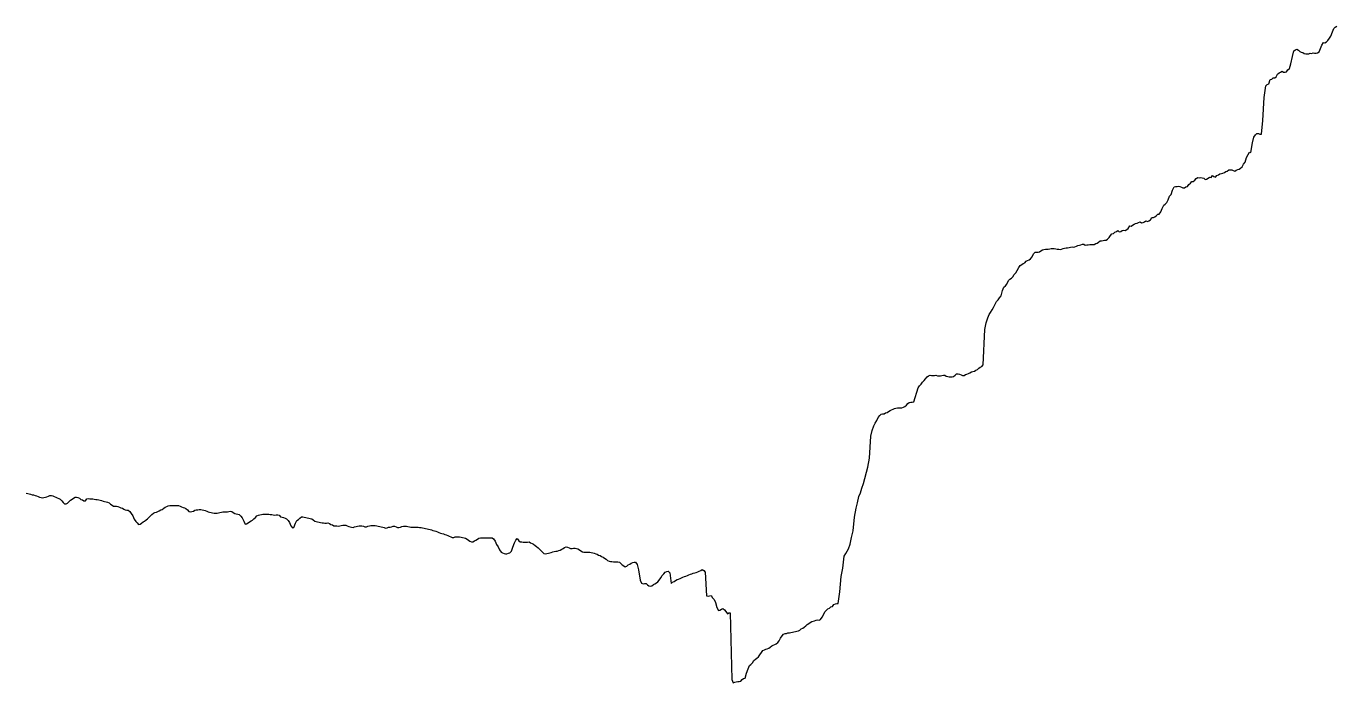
# Model space of a CAD drawing. Extents: x 0 to 272, y 492 to 628.
import ezdxf

# ---------------------------------------------------------------- set-up
doc = ezdxf.new("R2010")
doc.units = 0
doc.layers.add('new-chunk2', color=1, linetype='CONTINUOUS')

msp = doc.modelspace()

# ---------------------------------------------------------------- linework, layer by layer
at = {"layer": 'new-chunk2', "color": 7}
msp.add_polyline3d([(0, 531.45, 0), (0.31, 531.34, 0), (0.61, 531.32, 0), (0.92, 531.26, 0), (1.23, 531.09, 0), (1.53, 531.07, 0), (1.84, 530.99, 0), (2.15, 530.89, 0), (2.45, 530.74, 0), (2.76, 530.62, 0), (3.07, 530.57, 0), (3.37, 530.5, 0), (3.68, 530.53, 0), (3.99, 530.6, 0), (4.29, 530.71, 0), (4.6, 530.81, 0), (4.91, 530.96, 0), (5.21, 530.99, 0), (5.52, 530.92, 0), (5.83, 530.76, 0), (6.13, 530.6, 0), (6.44, 530.48, 0), (6.75, 530.37, 0), (7.05, 530.23, 0), (7.36, 529.84, 0), (7.67, 529.5, 0), (7.97, 529.25, 0), (8.28, 529.26, 0), (8.59, 529.37, 0), (8.89, 529.7, 0), (9.2, 529.98, 0), (9.51, 530.23, 0), (9.81, 530.44, 0), (10.12, 530.59, 0), (10.43, 530.6, 0), (10.73, 530.54, 0), (11.04, 530.38, 0), (11.35, 530.16, 0), (11.65, 530.03, 0), (11.96, 529.87, 0), (12.27, 529.82, 0), (12.57, 530.24, 0), (12.88, 530.31, 0), (13.19, 530.28, 0), (13.49, 530.29, 0), (13.8, 530.3, 0), (14.11, 530.23, 0), (14.42, 530.14, 0), (14.72, 530.1, 0), (15.03, 530.07, 0), (15.34, 530.01, 0), (15.64, 529.91, 0), (15.95, 529.79, 0), (16.26, 529.69, 0), (16.56, 529.63, 0), (16.87, 529.59, 0), (17.18, 529.42, 0), (17.48, 529.19, 0), (17.79, 528.93, 0), (18.1, 528.76, 0), (18.4, 528.73, 0), (18.71, 528.72, 0), (19.02, 528.66, 0), (19.32, 528.56, 0), (19.63, 528.41, 0), (19.94, 528.31, 0), (20.24, 528.15, 0), (20.55, 528.01, 0), (20.86, 527.95, 0), (21.16, 527.92, 0), (21.47, 527.65, 0), (21.78, 527.24, 0), (22.08, 526.72, 0), (22.39, 526.04, 0), (22.7, 525.56, 0), (23, 525.29, 0), (23.31, 524.98, 0), (23.62, 525, 0), (23.92, 525.19, 0), (24.23, 525.47, 0), (24.54, 525.66, 0), (24.84, 525.9, 0), (25.15, 526.09, 0), (25.46, 526.47, 0), (25.76, 526.71, 0), (26.07, 527.02, 0), (26.38, 527.28, 0), (26.68, 527.46, 0), (26.99, 527.51, 0), (27.3, 527.65, 0), (27.6, 527.79, 0), (27.91, 527.97, 0), (28.22, 528.09, 0), (28.52, 528.32, 0), (28.83, 528.54, 0), (29.14, 528.7, 0), (29.44, 528.81, 0), (29.75, 528.88, 0), (30.06, 528.89, 0), (30.36, 528.88, 0), (30.67, 528.9, 0), (30.98, 528.91, 0), (31.28, 528.9, 0), (31.59, 528.88, 0), (31.9, 528.75, 0), (32.2, 528.61, 0), (32.51, 528.49, 0), (32.82, 528.39, 0), (33.12, 528.23, 0), (33.43, 527.99, 0), (33.74, 527.64, 0), (34.04, 527.56, 0), (34.35, 527.64, 0), (34.66, 527.74, 0), (34.96, 527.9, 0), (35.27, 527.98, 0), (35.58, 528.02, 0), (35.88, 528.04, 0), (36.19, 528.04, 0), (36.5, 528, 0), (36.8, 527.94, 0), (37.11, 527.84, 0), (37.42, 527.72, 0), (37.72, 527.6, 0), (38.03, 527.49, 0), (38.34, 527.41, 0), (38.64, 527.36, 0), (38.95, 527.27, 0), (39.26, 527.28, 0), (39.56, 527.32, 0), (39.87, 527.38, 0), (40.18, 527.46, 0), (40.48, 527.53, 0), (40.79, 527.56, 0), (41.1, 527.55, 0), (41.41, 527.56, 0), (41.71, 527.58, 0), (42.02, 527.65, 0), (42.33, 527.7, 0), (42.63, 527.67, 0), (42.94, 527.45, 0), (43.25, 527.23, 0), (43.55, 527.14, 0), (43.86, 527.09, 0), (44.17, 527.01, 0), (44.47, 526.66, 0), (44.78, 526.32, 0), (45.09, 525.61, 0), (45.39, 525, 0), (45.7, 525.1, 0), (46.01, 525.3, 0), (46.31, 525.49, 0), (46.62, 525.7, 0), (46.93, 525.85, 0), (47.23, 526.13, 0), (47.54, 526.42, 0), (47.85, 526.71, 0), (48.15, 526.85, 0), (48.46, 526.98, 0), (48.77, 527.05, 0), (49.07, 527.06, 0), (49.38, 527.07, 0), (49.69, 527.08, 0), (49.99, 527.09, 0), (50.3, 527.09, 0), (50.61, 527.05, 0), (50.91, 527.01, 0), (51.22, 526.92, 0), (51.53, 526.89, 0), (51.83, 526.95, 0), (52.14, 526.98, 0), (52.45, 526.85, 0), (52.75, 526.55, 0), (53.06, 526.47, 0), (53.37, 526.38, 0), (53.67, 526.26, 0), (53.98, 526.11, 0), (54.29, 525.78, 0), (54.59, 525.36, 0), (54.9, 524.65, 0), (55.21, 524.24, 0), (55.51, 524.34, 0), (55.82, 525.22, 0), (56.13, 525.78, 0), (56.43, 525.95, 0), (56.74, 526.28, 0), (57.05, 526.52, 0), (57.35, 526.53, 0), (57.66, 526.49, 0), (57.97, 526.43, 0), (58.27, 526.35, 0), (58.58, 526.25, 0), (58.89, 526.18, 0), (59.19, 526.09, 0), (59.5, 525.89, 0), (59.81, 525.67, 0), (60.11, 525.56, 0), (60.42, 525.47, 0), (60.73, 525.4, 0), (61.03, 525.36, 0), (61.34, 525.32, 0), (61.65, 525.28, 0), (61.95, 525.25, 0), (62.26, 525.25, 0), (62.57, 525.26, 0), (62.87, 525.15, 0), (63.18, 524.98, 0), (63.49, 524.85, 0), (63.79, 524.7, 0), (64.1, 524.66, 0), (64.41, 524.64, 0), (64.71, 524.62, 0), (65.02, 524.66, 0), (65.33, 524.76, 0), (65.63, 524.82, 0), (65.94, 524.84, 0), (66.25, 524.78, 0), (66.55, 524.7, 0), (66.86, 524.55, 0), (67.17, 524.45, 0), (67.47, 524.39, 0), (67.78, 524.35, 0), (68.09, 524.45, 0), (68.39, 524.52, 0), (68.7, 524.6, 0), (69.01, 524.65, 0), (69.32, 524.68, 0), (69.62, 524.69, 0), (69.93, 524.6, 0), (70.24, 524.49, 0), (70.54, 524.49, 0), (70.85, 524.58, 0), (71.16, 524.67, 0), (71.46, 524.73, 0), (71.77, 524.76, 0), (72.08, 524.77, 0), (72.38, 524.76, 0), (72.69, 524.7, 0), (73, 524.63, 0), (73.3, 524.54, 0), (73.61, 524.46, 0), (73.92, 524.37, 0), (74.22, 524.3, 0), (74.53, 524.19, 0), (74.84, 524.26, 0), (75.14, 524.4, 0), (75.45, 524.4, 0), (75.76, 524.48, 0), (76.06, 524.59, 0), (76.37, 524.6, 0), (76.68, 524.46, 0), (76.98, 524.32, 0), (77.29, 524.31, 0), (77.6, 524.4, 0), (77.9, 524.5, 0), (78.21, 524.57, 0), (78.52, 524.61, 0), (78.82, 524.59, 0), (79.13, 524.52, 0), (79.44, 524.45, 0), (79.74, 524.41, 0), (80.05, 524.4, 0), (80.36, 524.4, 0), (80.66, 524.41, 0), (80.97, 524.41, 0), (81.28, 524.39, 0), (81.58, 524.34, 0), (81.89, 524.3, 0), (82.2, 524.23, 0), (82.5, 524.18, 0), (82.81, 524.13, 0), (83.12, 524.06, 0), (83.42, 523.96, 0), (83.73, 523.89, 0), (84.04, 523.81, 0), (84.34, 523.73, 0), (84.65, 523.66, 0), (84.96, 523.59, 0), (85.26, 523.44, 0), (85.57, 523.28, 0), (85.88, 523.16, 0), (86.18, 523.08, 0), (86.49, 523.02, 0), (86.8, 522.89, 0), (87.1, 522.79, 0), (87.41, 522.7, 0), (87.72, 522.53, 0), (88.02, 522.38, 0), (88.33, 522.25, 0), (88.64, 522.26, 0), (88.94, 522.37, 0), (89.25, 522.42, 0), (89.56, 522.41, 0), (89.86, 522.38, 0), (90.17, 522.32, 0), (90.48, 522.25, 0), (90.78, 522.16, 0), (91.09, 522.08, 0), (91.4, 521.92, 0), (91.7, 521.71, 0), (92.01, 521.5, 0), (92.32, 521.32, 0), (92.62, 521.37, 0), (92.93, 521.53, 0), (93.24, 521.73, 0), (93.54, 521.94, 0), (93.85, 522.12, 0), (94.16, 522.16, 0), (94.46, 522.19, 0), (94.77, 522.19, 0), (95.08, 522.19, 0), (95.38, 522.2, 0), (95.69, 522.21, 0), (96, 522.19, 0), (96.31, 522.17, 0), (96.61, 522.16, 0), (96.92, 521.95, 0), (97.23, 521.47, 0), (97.53, 520.82, 0), (97.84, 520.35, 0), (98.15, 519.72, 0), (98.45, 519.22, 0), (98.76, 519.05, 0), (99.07, 518.94, 0), (99.37, 518.87, 0), (99.68, 518.86, 0), (99.99, 518.97, 0), (100.29, 519.07, 0), (100.6, 519.43, 0), (100.91, 520.22, 0), (101.21, 521.13, 0), (101.52, 521.67, 0), (101.83, 522.04, 0), (102.13, 521.55, 0), (102.44, 521.36, 0), (102.75, 521.33, 0), (103.05, 521.29, 0), (103.36, 521.26, 0), (103.67, 521.27, 0), (103.97, 521.31, 0), (104.28, 521.32, 0), (104.59, 521.17, 0), (104.89, 521.03, 0), (105.2, 520.84, 0), (105.51, 520.61, 0), (105.81, 520.36, 0), (106.12, 520.14, 0), (106.43, 519.82, 0), (106.73, 519.55, 0), (107.04, 519.23, 0), (107.35, 518.94, 0), (107.65, 518.89, 0), (107.96, 518.95, 0), (108.27, 519.03, 0), (108.57, 519.08, 0), (108.88, 519.17, 0), (109.19, 519.26, 0), (109.49, 519.35, 0), (109.8, 519.39, 0), (110.11, 519.45, 0), (110.41, 519.56, 0), (110.72, 519.64, 0), (111.03, 519.81, 0), (111.33, 519.99, 0), (111.64, 520.17, 0), (111.95, 520.29, 0), (112.25, 520.28, 0), (112.56, 520.13, 0), (112.87, 519.99, 0), (113.17, 520, 0), (113.48, 520.02, 0), (113.79, 520.03, 0), (114.09, 519.99, 0), (114.4, 519.87, 0), (114.71, 519.69, 0), (115.01, 519.49, 0), (115.32, 519.29, 0), (115.63, 519.21, 0), (115.93, 519.22, 0), (116.24, 519.24, 0), (116.55, 519.23, 0), (116.85, 519.19, 0), (117.16, 519.14, 0), (117.47, 519.06, 0), (117.77, 518.97, 0), (118.08, 518.88, 0), (118.39, 518.77, 0), (118.69, 518.61, 0), (119, 518.5, 0), (119.31, 518.32, 0), (119.61, 518.14, 0), (119.92, 517.95, 0), (120.23, 517.76, 0), (120.53, 517.51, 0), (120.84, 517.35, 0), (121.15, 517.27, 0), (121.45, 517.25, 0), (121.76, 517.24, 0), (122.07, 517.21, 0), (122.37, 517.19, 0), (122.68, 517.18, 0), (122.99, 517.11, 0), (123.3, 516.88, 0), (123.6, 516.6, 0), (123.91, 516.4, 0), (124.22, 516.2, 0), (124.52, 516.34, 0), (124.83, 516.58, 0), (125.14, 516.73, 0), (125.44, 516.96, 0), (125.75, 517.09, 0), (126.06, 517.17, 0), (126.36, 517.14, 0), (126.67, 516.65, 0), (126.98, 515.57, 0), (127.28, 513.4, 0), (127.59, 512.8, 0), (127.9, 512.62, 0), (128.2, 512.71, 0), (128.51, 512.71, 0), (128.82, 512.45, 0), (129.12, 512.22, 0), (129.43, 512.13, 0), (129.74, 512.26, 0), (130.04, 512.5, 0), (130.35, 512.68, 0), (130.66, 512.83, 0), (130.96, 513.06, 0), (131.27, 513.44, 0), (131.58, 513.88, 0), (131.88, 514.36, 0), (132.19, 514.73, 0), (132.5, 515.09, 0), (132.8, 515.23, 0), (133.11, 515.26, 0), (133.42, 514.95, 0), (133.72, 512.69, 0), (134.03, 512.97, 0), (134.34, 513.13, 0), (134.64, 513.36, 0), (134.95, 513.51, 0), (135.26, 513.64, 0), (135.56, 513.74, 0), (135.87, 513.88, 0), (136.18, 514.01, 0), (136.48, 514.15, 0), (136.79, 514.25, 0), (137.1, 514.39, 0), (137.4, 514.53, 0), (137.71, 514.64, 0), (138.02, 514.72, 0), (138.32, 514.84, 0), (138.63, 514.93, 0), (138.94, 515.02, 0), (139.24, 515.11, 0), (139.55, 515.27, 0), (139.86, 515.44, 0), (140.16, 515.59, 0), (140.47, 515.39, 0), (140.78, 515.08, 0), (141.08, 510.17, 0), (141.39, 510.06, 0), (141.7, 510.14, 0), (142, 510.2, 0), (142.31, 509.77, 0), (142.62, 509.38, 0), (142.92, 508.76, 0), (143.23, 507.76, 0), (143.54, 507.13, 0), (143.84, 507.2, 0), (144.15, 507.39, 0), (144.46, 507.53, 0), (144.76, 507.26, 0), (145.07, 506.9, 0), (145.38, 506.46, 0), (145.68, 506.6, 0), (145.99, 506.63, 0), (146.3, 492.82, 0), (146.6, 492.13, 0), (146.91, 492.24, 0), (147.22, 492.36, 0), (147.52, 492.43, 0), (147.83, 492.43, 0), (148.14, 492.44, 0), (148.44, 492.82, 0), (148.75, 492.99, 0), (149.06, 493.11, 0), (149.36, 494.11, 0), (149.67, 494.99, 0), (149.98, 495.74, 0), (150.28, 495.95, 0), (150.59, 496.3, 0), (150.9, 496.72, 0), (151.21, 497, 0), (151.51, 497.27, 0), (151.82, 497.53, 0), (152.13, 497.91, 0), (152.43, 498.38, 0), (152.74, 498.82, 0), (153.05, 498.95, 0), (153.35, 499.12, 0), (153.66, 499.2, 0), (153.97, 499.28, 0), (154.27, 499.52, 0), (154.58, 499.77, 0), (154.89, 499.93, 0), (155.19, 500.08, 0), (155.5, 500.24, 0), (155.81, 500.51, 0), (156.11, 500.81, 0), (156.42, 501.35, 0), (156.73, 501.84, 0), (157.03, 502.22, 0), (157.34, 502.36, 0), (157.65, 502.36, 0), (157.95, 502.46, 0), (158.26, 502.51, 0), (158.57, 502.59, 0), (158.87, 502.65, 0), (159.18, 502.71, 0), (159.49, 502.76, 0), (159.79, 502.81, 0), (160.1, 502.88, 0), (160.41, 503.07, 0), (160.71, 503.29, 0), (161.02, 503.48, 0), (161.33, 503.67, 0), (161.63, 503.95, 0), (161.94, 504.24, 0), (162.25, 504.4, 0), (162.55, 504.62, 0), (162.86, 504.82, 0), (163.17, 504.9, 0), (163.47, 505, 0), (163.78, 505.08, 0), (164.09, 505.17, 0), (164.39, 505.13, 0), (164.7, 505.23, 0), (165.01, 505.71, 0), (165.31, 506.25, 0), (165.62, 506.85, 0), (165.93, 507.2, 0), (166.23, 507.44, 0), (166.54, 507.59, 0), (166.85, 507.89, 0), (167.15, 507.98, 0), (167.46, 508.33, 0), (167.77, 508.49, 0), (168.07, 508.6, 0), (168.38, 508.6, 0), (168.69, 510.97, 0), (168.99, 514.14, 0), (169.3, 515.91, 0), (169.61, 518.38, 0), (169.91, 518.93, 0), (170.22, 519.4, 0), (170.53, 519.9, 0), (170.83, 520.9, 0), (171.14, 522.28, 0), (171.45, 523.61, 0), (171.75, 526.44, 0), (172.06, 528.3, 0), (172.37, 529.45, 0), (172.67, 530.73, 0), (172.98, 531.54, 0), (173.29, 532.5, 0), (173.59, 533.45, 0), (173.9, 534.49, 0), (174.21, 535.79, 0), (174.51, 536.83, 0), (174.82, 538.72, 0), (175.13, 543.27, 0), (175.43, 544.41, 0), (175.74, 545.42, 0), (176.05, 545.98, 0), (176.35, 546.5, 0), (176.66, 547.14, 0), (176.97, 547.54, 0), (177.27, 547.83, 0), (177.58, 547.92, 0), (177.89, 547.89, 0), (178.2, 548.07, 0), (178.5, 548.17, 0), (178.81, 548.4, 0), (179.12, 548.61, 0), (179.42, 548.75, 0), (179.73, 548.89, 0), (180.04, 549.01, 0), (180.34, 549.04, 0), (180.65, 549.1, 0), (180.96, 549.13, 0), (181.26, 549.1, 0), (181.57, 549.11, 0), (181.88, 549.26, 0), (182.18, 549.4, 0), (182.49, 549.71, 0), (182.8, 550.06, 0), (183.1, 550.24, 0), (183.41, 550.29, 0), (183.72, 550.29, 0), (184.02, 550.38, 0), (184.33, 551.3, 0), (184.64, 552.39, 0), (184.94, 553.29, 0), (185.25, 553.7, 0), (185.56, 554.07, 0), (185.86, 554.46, 0), (186.17, 554.81, 0), (186.48, 555.14, 0), (186.78, 555.55, 0), (187.09, 555.77, 0), (187.4, 555.89, 0), (187.7, 555.85, 0), (188.01, 555.85, 0), (188.32, 555.86, 0), (188.62, 555.88, 0), (188.93, 555.79, 0), (189.24, 555.76, 0), (189.54, 555.75, 0), (189.85, 555.87, 0), (190.16, 555.94, 0), (190.46, 555.89, 0), (190.77, 555.71, 0), (191.08, 555.62, 0), (191.38, 555.57, 0), (191.69, 555.56, 0), (192, 555.56, 0), (192.3, 555.66, 0), (192.61, 555.92, 0), (192.92, 556.16, 0), (193.22, 556.18, 0), (193.53, 556.12, 0), (193.84, 555.97, 0), (194.14, 555.82, 0), (194.45, 555.87, 0), (194.76, 556.02, 0), (195.06, 556.1, 0), (195.37, 556.22, 0), (195.68, 556.41, 0), (195.98, 556.57, 0), (196.29, 556.64, 0), (196.6, 556.76, 0), (196.9, 556.91, 0), (197.21, 557.1, 0), (197.52, 557.38, 0), (197.82, 557.59, 0), (198.13, 557.67, 0), (198.44, 558.02, 0), (198.74, 565.35, 0), (199.05, 566.73, 0), (199.36, 567.76, 0), (199.66, 568.45, 0), (199.97, 568.89, 0), (200.28, 569.44, 0), (200.58, 569.91, 0), (200.89, 570.63, 0), (201.2, 571.19, 0), (201.5, 571.55, 0), (201.81, 571.94, 0), (202.12, 572.37, 0), (202.42, 573.43, 0), (202.73, 574.15, 0), (203.04, 574.45, 0), (203.34, 574.76, 0), (203.65, 575.54, 0), (203.96, 575.8, 0), (204.26, 576.01, 0), (204.57, 576.27, 0), (204.88, 576.78, 0), (205.18, 577.13, 0), (205.49, 577.59, 0), (205.8, 578.22, 0), (206.11, 578.63, 0), (206.41, 578.84, 0), (206.72, 579.03, 0), (207.03, 579.18, 0), (207.33, 579.52, 0), (207.64, 579.71, 0), (207.95, 579.84, 0), (208.25, 580.04, 0), (208.56, 580.44, 0), (208.87, 581.05, 0), (209.17, 581.39, 0), (209.48, 581.39, 0), (209.79, 581.41, 0), (210.09, 581.47, 0), (210.4, 581.65, 0), (210.71, 581.86, 0), (211.01, 581.98, 0), (211.32, 582.03, 0), (211.63, 582.01, 0), (211.93, 582.03, 0), (212.24, 582.09, 0), (212.55, 582.14, 0), (212.85, 582.15, 0), (213.16, 582.14, 0), (213.47, 582.11, 0), (213.77, 582.03, 0), (214.08, 582.02, 0), (214.39, 581.98, 0), (214.69, 582.06, 0), (215, 582.14, 0), (215.31, 582.22, 0), (215.61, 582.33, 0), (215.92, 582.31, 0), (216.23, 582.34, 0), (216.53, 582.41, 0), (216.84, 582.5, 0), (217.15, 582.47, 0), (217.45, 582.53, 0), (217.76, 582.67, 0), (218.07, 582.82, 0), (218.37, 582.84, 0), (218.68, 582.93, 0), (218.99, 583.03, 0), (219.29, 583.06, 0), (219.6, 582.85, 0), (219.91, 582.91, 0), (220.21, 582.96, 0), (220.52, 583, 0), (220.83, 583, 0), (221.13, 582.98, 0), (221.44, 583.02, 0), (221.75, 583.21, 0), (222.05, 583.26, 0), (222.36, 583.5, 0), (222.67, 583.75, 0), (222.97, 583.78, 0), (223.28, 583.8, 0), (223.59, 583.87, 0), (223.89, 583.92, 0), (224.2, 584.1, 0), (224.51, 584.44, 0), (224.81, 584.83, 0), (225.12, 585.24, 0), (225.43, 585.29, 0), (225.73, 585.56, 0), (226.04, 585.68, 0), (226.35, 585.93, 0), (226.65, 585.63, 0), (226.96, 585.7, 0), (227.27, 585.87, 0), (227.57, 585.94, 0), (227.88, 585.91, 0), (228.19, 586.07, 0), (228.49, 586.3, 0), (228.8, 586.88, 0), (229.11, 586.79, 0), (229.41, 586.99, 0), (229.72, 587.19, 0), (230.03, 587.38, 0), (230.33, 587.41, 0), (230.64, 587.53, 0), (230.95, 587.66, 0), (231.25, 587.49, 0), (231.56, 587.59, 0), (231.87, 587.68, 0), (232.17, 587.89, 0), (232.48, 587.75, 0), (232.79, 587.88, 0), (233.1, 588.11, 0), (233.4, 588.59, 0), (233.71, 588.59, 0), (234.02, 588.73, 0), (234.32, 588.96, 0), (234.63, 589.3, 0), (234.94, 589.3, 0), (235.24, 589.8, 0), (235.55, 590.48, 0), (235.86, 591.13, 0), (236.16, 591.37, 0), (236.47, 591.68, 0), (236.78, 592.24, 0), (237.08, 593, 0), (237.39, 593.36, 0), (237.7, 594.23, 0), (238, 594.94, 0), (238.31, 595.03, 0), (238.62, 595, 0), (238.92, 595.08, 0), (239.23, 595.03, 0), (239.54, 594.89, 0), (239.84, 594.77, 0), (240.15, 594.73, 0), (240.46, 594.97, 0), (240.76, 595.04, 0), (241.07, 595.41, 0), (241.38, 595.74, 0), (241.68, 596.05, 0), (241.99, 596.06, 0), (242.3, 596.32, 0), (242.6, 596.66, 0), (242.91, 596.89, 0), (243.22, 596.8, 0), (243.52, 596.86, 0), (243.83, 596.83, 0), (244.14, 596.78, 0), (244.44, 596.5, 0), (244.75, 596.56, 0), (245.06, 596.77, 0), (245.36, 596.95, 0), (245.67, 596.87, 0), (245.98, 597.27, 0), (246.28, 597.07, 0), (246.59, 596.94, 0), (246.9, 597.3, 0), (247.2, 597.44, 0), (247.51, 597.67, 0), (247.82, 597.74, 0), (248.12, 597.75, 0), (248.43, 597.9, 0), (248.74, 598.11, 0), (249.04, 598.21, 0), (249.35, 598.46, 0), (249.66, 598.48, 0), (249.96, 598.44, 0), (250.27, 598.31, 0), (250.58, 598.22, 0), (250.88, 598.4, 0), (251.19, 598.56, 0), (251.5, 598.59, 0), (251.8, 598.83, 0), (252.11, 599.13, 0), (252.42, 599.64, 0), (252.72, 600.06, 0), (253.03, 601.05, 0), (253.34, 601.64, 0), (253.64, 602.12, 0), (253.95, 602.1, 0), (254.26, 604.08, 0), (254.56, 605.25, 0), (254.87, 605.76, 0), (255.18, 605.99, 0), (255.48, 606.01, 0), (255.79, 605.9, 0), (256.1, 605.88, 0), (256.4, 608.67, 0), (256.71, 613.5, 0), (257.02, 615.86, 0), (257.32, 616.18, 0), (257.63, 616.33, 0), (257.94, 617.18, 0), (258.24, 617.25, 0), (258.55, 617.52, 0), (258.86, 617.54, 0), (259.16, 617.77, 0), (259.47, 618.28, 0), (259.78, 618.57, 0), (260.08, 618.73, 0), (260.39, 618.94, 0), (260.7, 618.74, 0), (261.01, 618.75, 0), (261.31, 618.79, 0), (261.62, 619.2, 0), (261.93, 619.5, 0), (262.23, 620.44, 0), (262.54, 621.97, 0), (262.85, 623.14, 0), (263.15, 623.37, 0), (263.46, 623.47, 0), (263.77, 623.27, 0), (264.07, 623.03, 0), (264.38, 622.9, 0), (264.69, 622.77, 0), (264.99, 622.58, 0), (265.3, 622.55, 0), (265.61, 622.49, 0), (265.91, 622.52, 0), (266.22, 622.68, 0), (266.53, 622.62, 0), (266.83, 622.72, 0), (267.14, 622.63, 0), (267.45, 622.67, 0), (267.75, 622.73, 0), (268.06, 622.93, 0), (268.37, 623.65, 0), (268.67, 624.3, 0), (268.98, 624.84, 0), (269.29, 624.78, 0), (269.59, 625.04, 0), (269.9, 625.32, 0), (270.21, 625.78, 0), (270.51, 626.17, 0), (270.82, 627.1, 0), (271.13, 627.78, 0), (271.43, 628.07, 0), (271.74, 628.25, 0)], dxfattribs=at)

doc.saveas('drawing.dxf')
